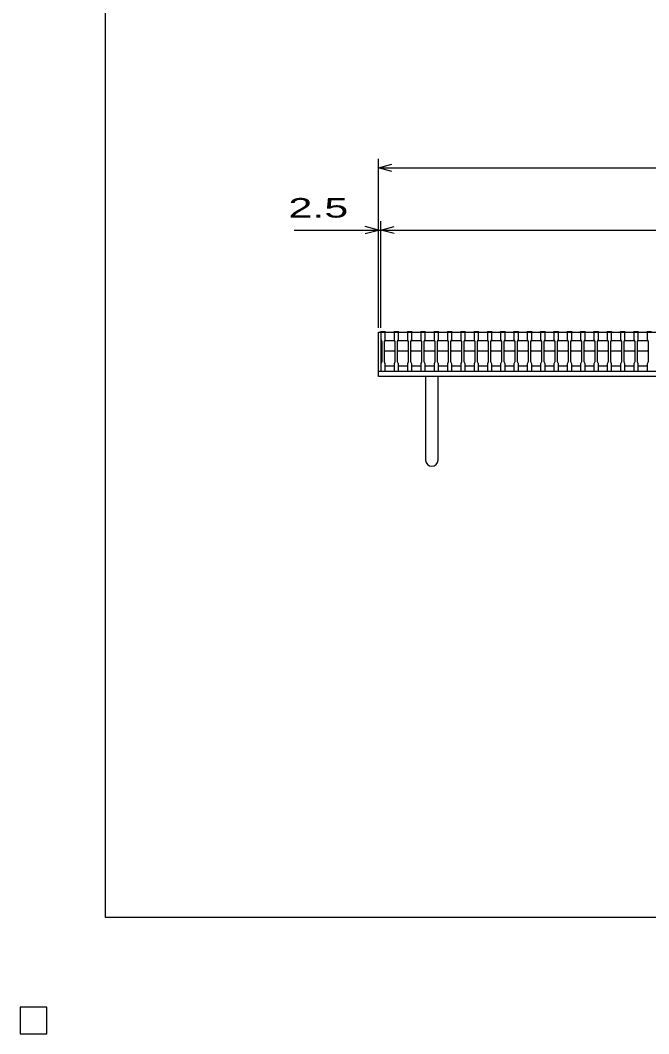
# Model space of a CAD drawing. Units: millimetres, scale not verified. Extents: x -1820 to 1736, y -1282 to 1048.
# Drawn here: x -1820 to -1112, y -1282 to -141 of the extents above; entities that cross this region are included whole.
import ezdxf
from ezdxf.enums import TextEntityAlignment as Align

# ---------------------------------------------------------------- set-up
doc = ezdxf.new("R2010")
doc.units = ezdxf.units.MM
doc.header["$LTSCALE"] = 10
for name, color, linetype, lineweight in [('0_2', 150, 'Continuous', 25), ('16', 3, 'Continuous', 25), ('19', 6, 'Continuous', 25), ('22', 4, 'Continuous', 25)]:
    doc.layers.add(name, color=color, linetype=linetype, lineweight=lineweight)
doc.styles.add('ベクトル', font='')
doc.styles.get('ベクトル').set_extended_font_data('ベクトル')

msp = doc.modelspace()

# ---------------------------------------------------------------- linework, layer by layer
at = {"layer": '0_2'}
for p, q in [((-1724, -1151.5), (-1724, 1048.5)), ((1736, -1151.5), (-1724, -1151.5))]:
    msp.add_line(p, q, dxfattribs=at)
at = {"layer": '16'}
for p, q in [((-1414, -492.5), (-1414, -491.8)), ((-1414, -491.8), (-1409, -491.8)), ((-1414, -492.5), (-1414, -501)), ((-1409, -492.5), (-1414, -492.5)), ((-1414, -492.5), (-1414, -530.5)), ((-1414, -492.5), (-419, -492.5)), ((-1414, -501), (-1413, -503)), ((-1410, -503), (-1409, -501)), ((-1410, -503), (-1409, -502)), ((-1409, -491.8), (-1409, -492.5)), ((-1409, -501), (-1409, -492.5)), ((-1409, -502), (-1399, -502)), ((-1399, -492.5), (-1399, -491.8)), ((-1399, -491.8), (-1394, -491.8)), ((-1399, -492.5), (-1399, -501)), ((-1394, -492.5), (-1399, -492.5)), ((-1399, -501), (-1398, -503)), ((-1399, -502), (-1398, -503)), ((-1395, -503), (-1394, -501)), ((-1395, -503), (-1394, -502)), ((-1394, -491.8), (-1394, -492.5)), ((-1394, -501), (-1394, -492.5)), ((-1394, -502), (-1384, -502)), ((-1384, -492.5), (-1384, -491.8)), ((-1384, -491.8), (-1379, -491.8)), ((-1384, -492.5), (-1384, -501)), ((-1379, -492.5), (-1384, -492.5)), ((-1384, -501), (-1383, -503)), ((-1384, -502), (-1383, -503)), ((-1380, -503), (-1379, -501)), ((-1380, -503), (-1379, -502)), ((-1379, -491.8), (-1379, -492.5)), ((-1379, -501), (-1379, -492.5)), ((-1379, -502), (-1369, -502)), ((-1369, -492.5), (-1369, -491.8)), ((-1369, -491.8), (-1364, -491.8)), ((-1369, -492.5), (-1369, -501)), ((-1364, -492.5), (-1369, -492.5)), ((-1369, -501), (-1368, -503)), ((-1369, -502), (-1368, -503)), ((-1365, -503), (-1364, -501)), ((-1365, -503), (-1364, -502)), ((-1364, -491.8), (-1364, -492.5)), ((-1364, -501), (-1364, -492.5)), ((-1364, -502), (-1354, -502)), ((-1354, -492.5), (-1354, -491.8)), ((-1354, -491.8), (-1349, -491.8)), ((-1354, -492.5), (-1354, -501)), ((-1349, -492.5), (-1354, -492.5)), ((-1354, -501), (-1353, -503)), ((-1354, -502), (-1353, -503)), ((-1350, -503), (-1349, -501)), ((-1350, -503), (-1349, -502)), ((-1349, -491.8), (-1349, -492.5)), ((-1349, -501), (-1349, -492.5)), ((-1349, -502), (-1339, -502)), ((-1339, -492.5), (-1339, -491.8)), ((-1339, -491.8), (-1334, -491.8)), ((-1339, -492.5), (-1339, -501)), ((-1334, -492.5), (-1339, -492.5)), ((-1339, -501), (-1338, -503)), ((-1339, -502), (-1338, -503)), ((-1335, -503), (-1334, -501)), ((-1335, -503), (-1334, -502)), ((-1334, -491.8), (-1334, -492.5)), ((-1334, -501), (-1334, -492.5)), ((-1334, -502), (-1324, -502)), ((-1324, -492.5), (-1324, -491.8)), ((-1324, -491.8), (-1319, -491.8)), ((-1324, -492.5), (-1324, -501)), ((-1319, -492.5), (-1324, -492.5)), ((-1324, -501), (-1323, -503)), ((-1324, -502), (-1323, -503)), ((-1320, -503), (-1319, -501)), ((-1320, -503), (-1319, -502)), ((-1319, -491.8), (-1319, -492.5)), ((-1319, -501), (-1319, -492.5)), ((-1319, -502), (-1309, -502)), ((-1309, -492.5), (-1309, -491.8)), ((-1309, -491.8), (-1304, -491.8)), ((-1309, -492.5), (-1309, -501)), ((-1304, -492.5), (-1309, -492.5)), ((-1309, -501), (-1308, -503)), ((-1309, -502), (-1308, -503)), ((-1305, -503), (-1304, -501)), ((-1305, -503), (-1304, -502)), ((-1304, -491.8), (-1304, -492.5)), ((-1304, -501), (-1304, -492.5)), ((-1304, -502), (-1294, -502)), ((-1294, -492.5), (-1294, -491.8)), ((-1294, -491.8), (-1289, -491.8)), ((-1294, -492.5), (-1294, -501)), ((-1289, -492.5), (-1294, -492.5)), ((-1294, -501), (-1293, -503)), ((-1294, -502), (-1293, -503)), ((-1290, -503), (-1289, -501)), ((-1290, -503), (-1289, -502)), ((-1289, -491.8), (-1289, -492.5)), ((-1289, -501), (-1289, -492.5)), ((-1289, -502), (-1279, -502)), ((-1279, -492.5), (-1279, -491.8)), ((-1279, -491.8), (-1274, -491.8)), ((-1279, -492.5), (-1279, -501)), ((-1274, -492.5), (-1279, -492.5)), ((-1279, -501), (-1278, -503)), ((-1279, -502), (-1278, -503)), ((-1275, -503), (-1274, -501)), ((-1275, -503), (-1274, -502)), ((-1274, -491.8), (-1274, -492.5)), ((-1274, -501), (-1274, -492.5)), ((-1274, -502), (-1264, -502)), ((-1264, -492.5), (-1264, -491.8)), ((-1264, -491.8), (-1259, -491.8)), ((-1264, -492.5), (-1264, -501)), ((-1259, -492.5), (-1264, -492.5)), ((-1264, -501), (-1263, -503)), ((-1264, -502), (-1263, -503)), ((-1260, -503), (-1259, -501)), ((-1260, -503), (-1259, -502)), ((-1259, -491.8), (-1259, -492.5)), ((-1259, -501), (-1259, -492.5)), ((-1259, -502), (-1249, -502)), ((-1249, -492.5), (-1249, -491.8)), ((-1249, -491.8), (-1244, -491.8)), ((-1249, -492.5), (-1249, -501)), ((-1244, -492.5), (-1249, -492.5)), ((-1249, -501), (-1248, -503)), ((-1249, -502), (-1248, -503)), ((-1245, -503), (-1244, -501)), ((-1245, -503), (-1244, -502)), ((-1244, -491.8), (-1244, -492.5)), ((-1244, -501), (-1244, -492.5)), ((-1244, -502), (-1234, -502)), ((-1234, -492.5), (-1234, -491.8)), ((-1234, -491.8), (-1229, -491.8)), ((-1234, -492.5), (-1234, -501)), ((-1229, -492.5), (-1234, -492.5)), ((-1234, -501), (-1233, -503)), ((-1234, -502), (-1233, -503)), ((-1230, -503), (-1229, -501)), ((-1230, -503), (-1229, -502)), ((-1229, -491.8), (-1229, -492.5)), ((-1229, -501), (-1229, -492.5)), ((-1229, -502), (-1219, -502)), ((-1219, -492.5), (-1219, -491.8)), ((-1219, -491.8), (-1214, -491.8)), ((-1219, -492.5), (-1219, -501)), ((-1214, -492.5), (-1219, -492.5)), ((-1219, -501), (-1218, -503)), ((-1219, -502), (-1218, -503)), ((-1215, -503), (-1214, -501)), ((-1215, -503), (-1214, -502)), ((-1214, -491.8), (-1214, -492.5)), ((-1214, -501), (-1214, -492.5)), ((-1214, -502), (-1204, -502)), ((-1204, -492.5), (-1204, -491.8)), ((-1204, -491.8), (-1199, -491.8)), ((-1204, -492.5), (-1204, -501)), ((-1199, -492.5), (-1204, -492.5)), ((-1204, -501), (-1203, -503)), ((-1204, -502), (-1203, -503)), ((-1200, -503), (-1199, -501)), ((-1200, -503), (-1199, -502)), ((-1199, -491.8), (-1199, -492.5)), ((-1199, -501), (-1199, -492.5)), ((-1199, -502), (-1189, -502)), ((-1189, -492.5), (-1189, -491.8)), ((-1189, -491.8), (-1184, -491.8)), ((-1189, -492.5), (-1189, -501)), ((-1184, -492.5), (-1189, -492.5)), ((-1189, -501), (-1188, -503)), ((-1189, -502), (-1188, -503)), ((-1185, -503), (-1184, -501)), ((-1185, -503), (-1184, -502)), ((-1184, -491.8), (-1184, -492.5)), ((-1184, -501), (-1184, -492.5)), ((-1184, -502), (-1174, -502)), ((-1174, -492.5), (-1174, -491.8)), ((-1174, -491.8), (-1169, -491.8)), ((-1174, -492.5), (-1174, -501)), ((-1169, -492.5), (-1174, -492.5)), ((-1174, -501), (-1173, -503)), ((-1174, -502), (-1173, -503)), ((-1170, -503), (-1169, -501)), ((-1170, -503), (-1169, -502)), ((-1169, -491.8), (-1169, -492.5)), ((-1169, -501), (-1169, -492.5)), ((-1169, -502), (-1159, -502)), ((-1159, -492.5), (-1159, -491.8)), ((-1159, -491.8), (-1154, -491.8)), ((-1159, -492.5), (-1159, -501)), ((-1154, -492.5), (-1159, -492.5)), ((-1159, -501), (-1158, -503)), ((-1159, -502), (-1158, -503)), ((-1155, -503), (-1154, -501)), ((-1155, -503), (-1154, -502)), ((-1154, -491.8), (-1154, -492.5)), ((-1154, -501), (-1154, -492.5)), ((-1154, -502), (-1144, -502)), ((-1144, -492.5), (-1144, -491.8)), ((-1144, -491.8), (-1139, -491.8)), ((-1144, -492.5), (-1144, -501)), ((-1139, -492.5), (-1144, -492.5)), ((-1144, -501), (-1143, -503)), ((-1144, -502), (-1143, -503)), ((-1140, -503), (-1139, -501)), ((-1140, -503), (-1139, -502)), ((-1139, -491.8), (-1139, -492.5)), ((-1139, -501), (-1139, -492.5)), ((-1139, -502), (-1129, -502)), ((-1129, -492.5), (-1129, -491.8)), ((-1129, -491.8), (-1124, -491.8)), ((-1129, -492.5), (-1129, -501)), ((-1124, -492.5), (-1129, -492.5)), ((-1129, -501), (-1128, -503)), ((-1129, -502), (-1128, -503)), ((-1125, -503), (-1124, -501)), ((-1125, -503), (-1124, -502)), ((-1124, -491.8), (-1124, -492.5)), ((-1124, -501), (-1124, -492.5)), ((-1124, -502), (-1114, -502)), ((-1114, -492.5), (-1114, -491.8)), ((-1114, -491.8), (-1109, -491.8)), ((-1114, -492.5), (-1114, -501)), ((-1109, -492.5), (-1114, -492.5)), ((-1114, -501), (-1113, -503)), ((-1114, -502), (-1113, -503)), ((-1413, -503), (-1413, -526)), ((-1410, -526), (-1410, -503)), ((-1409, -514), (-1410, -513)), ((-1398, -513), (-1399, -514)), ((-1398, -503), (-1398, -526)), ((-1395, -526), (-1395, -503)), ((-1394, -514), (-1395, -513)), ((-1383, -513), (-1384, -514)), ((-1383, -503), (-1383, -526)), ((-1380, -526), (-1380, -503)), ((-1379, -514), (-1380, -513)), ((-1368, -513), (-1369, -514)), ((-1368, -503), (-1368, -526)), ((-1365, -526), (-1365, -503)), ((-1364, -514), (-1365, -513)), ((-1353, -513), (-1354, -514)), ((-1353, -503), (-1353, -526)), ((-1350, -526), (-1350, -503)), ((-1349, -514), (-1350, -513)), ((-1338, -513), (-1339, -514)), ((-1338, -503), (-1338, -526)), ((-1335, -526), (-1335, -503)), ((-1334, -514), (-1335, -513)), ((-1323, -513), (-1324, -514)), ((-1323, -503), (-1323, -526)), ((-1320, -526), (-1320, -503)), ((-1319, -514), (-1320, -513)), ((-1308, -513), (-1309, -514)), ((-1308, -503), (-1308, -526)), ((-1305, -526), (-1305, -503)), ((-1304, -514), (-1305, -513)), ((-1293, -513), (-1294, -514)), ((-1293, -503), (-1293, -526)), ((-1290, -526), (-1290, -503)), ((-1289, -514), (-1290, -513)), ((-1278, -513), (-1279, -514)), ((-1278, -503), (-1278, -526)), ((-1275, -526), (-1275, -503)), ((-1274, -514), (-1275, -513)), ((-1263, -513), (-1264, -514)), ((-1263, -503), (-1263, -526)), ((-1260, -526), (-1260, -503)), ((-1259, -514), (-1260, -513)), ((-1248, -513), (-1249, -514)), ((-1248, -503), (-1248, -526)), ((-1245, -526), (-1245, -503)), ((-1244, -514), (-1245, -513)), ((-1233, -513), (-1234, -514)), ((-1233, -503), (-1233, -526)), ((-1230, -526), (-1230, -503)), ((-1229, -514), (-1230, -513)), ((-1218, -513), (-1219, -514)), ((-1218, -503), (-1218, -526)), ((-1215, -526), (-1215, -503)), ((-1214, -514), (-1215, -513)), ((-1203, -513), (-1204, -514)), ((-1203, -503), (-1203, -526)), ((-1200, -526), (-1200, -503)), ((-1199, -514), (-1200, -513)), ((-1188, -513), (-1189, -514)), ((-1188, -503), (-1188, -526)), ((-1185, -526), (-1185, -503)), ((-1184, -514), (-1185, -513)), ((-1173, -513), (-1174, -514)), ((-1173, -503), (-1173, -526)), ((-1170, -526), (-1170, -503)), ((-1169, -514), (-1170, -513)), ((-1158, -513), (-1159, -514)), ((-1158, -503), (-1158, -526)), ((-1155, -526), (-1155, -503)), ((-1154, -514), (-1155, -513)), ((-1143, -513), (-1144, -514)), ((-1143, -503), (-1143, -526)), ((-1140, -526), (-1140, -503)), ((-1139, -514), (-1140, -513)), ((-1128, -513), (-1129, -514)), ((-1128, -503), (-1128, -526)), ((-1125, -526), (-1125, -503)), ((-1124, -514), (-1125, -513)), ((-1113, -513), (-1114, -514)), ((-1113, -503), (-1113, -526)), ((-1399, -514), (-1409, -514)), ((-1384, -514), (-1394, -514)), ((-1369, -514), (-1379, -514)), ((-1354, -514), (-1364, -514)), ((-1339, -514), (-1349, -514)), ((-1324, -514), (-1334, -514)), ((-1309, -514), (-1319, -514)), ((-1294, -514), (-1304, -514)), ((-1279, -514), (-1289, -514)), ((-1264, -514), (-1274, -514)), ((-1249, -514), (-1259, -514)), ((-1234, -514), (-1244, -514)), ((-1219, -514), (-1229, -514)), ((-1204, -514), (-1214, -514)), ((-1189, -514), (-1199, -514)), ((-1174, -514), (-1184, -514)), ((-1159, -514), (-1169, -514)), ((-1144, -514), (-1154, -514)), ((-1129, -514), (-1139, -514)), ((-1114, -514), (-1124, -514)), ((-1413, -526), (-1414, -528)), ((-1414, -528), (-1414, -536.5)), ((-1409, -528), (-1410, -526)), ((-1409, -536.5), (-1409, -528)), ((-1409, -530.5), (-1399, -530.5)), ((-1398, -526), (-1399, -528)), ((-1399, -528), (-1399, -536.5)), ((-1394, -528), (-1395, -526)), ((-1394, -536.5), (-1394, -528)), ((-1394, -530.5), (-1384, -530.5)), ((-1383, -526), (-1384, -528)), ((-1384, -528), (-1384, -536.5)), ((-1379, -528), (-1380, -526)), ((-1379, -536.5), (-1379, -528)), ((-1379, -530.5), (-1369, -530.5)), ((-1368, -526), (-1369, -528)), ((-1369, -528), (-1369, -536.5)), ((-1364, -528), (-1365, -526)), ((-1364, -536.5), (-1364, -528)), ((-1364, -530.5), (-1354, -530.5)), ((-1353, -526), (-1354, -528)), ((-1354, -528), (-1354, -536.5)), ((-1349, -528), (-1350, -526)), ((-1349, -536.5), (-1349, -528)), ((-1349, -530.5), (-1339, -530.5)), ((-1338, -526), (-1339, -528)), ((-1339, -528), (-1339, -536.5)), ((-1334, -528), (-1335, -526)), ((-1334, -536.5), (-1334, -528)), ((-1334, -530.5), (-1324, -530.5)), ((-1323, -526), (-1324, -528)), ((-1324, -528), (-1324, -536.5)), ((-1319, -528), (-1320, -526)), ((-1319, -536.5), (-1319, -528)), ((-1319, -530.5), (-1309, -530.5)), ((-1308, -526), (-1309, -528)), ((-1309, -528), (-1309, -536.5)), ((-1304, -528), (-1305, -526)), ((-1304, -536.5), (-1304, -528)), ((-1304, -530.5), (-1294, -530.5)), ((-1293, -526), (-1294, -528)), ((-1294, -528), (-1294, -536.5)), ((-1289, -528), (-1290, -526)), ((-1289, -536.5), (-1289, -528)), ((-1289, -530.5), (-1279, -530.5)), ((-1278, -526), (-1279, -528)), ((-1279, -528), (-1279, -536.5)), ((-1274, -528), (-1275, -526)), ((-1274, -536.5), (-1274, -528)), ((-1274, -530.5), (-1264, -530.5)), ((-1263, -526), (-1264, -528)), ((-1264, -528), (-1264, -536.5)), ((-1259, -528), (-1260, -526)), ((-1259, -536.5), (-1259, -528)), ((-1259, -530.5), (-1249, -530.5)), ((-1248, -526), (-1249, -528)), ((-1249, -528), (-1249, -536.5)), ((-1244, -528), (-1245, -526)), ((-1244, -536.5), (-1244, -528)), ((-1244, -530.5), (-1234, -530.5)), ((-1233, -526), (-1234, -528)), ((-1234, -528), (-1234, -536.5)), ((-1229, -528), (-1230, -526)), ((-1229, -536.5), (-1229, -528)), ((-1229, -530.5), (-1219, -530.5)), ((-1218, -526), (-1219, -528)), ((-1219, -528), (-1219, -536.5)), ((-1214, -528), (-1215, -526)), ((-1214, -536.5), (-1214, -528)), ((-1214, -530.5), (-1204, -530.5)), ((-1203, -526), (-1204, -528)), ((-1204, -528), (-1204, -536.5)), ((-1199, -528), (-1200, -526)), ((-1199, -536.5), (-1199, -528)), ((-1199, -530.5), (-1189, -530.5)), ((-1188, -526), (-1189, -528)), ((-1189, -528), (-1189, -536.5)), ((-1184, -528), (-1185, -526)), ((-1184, -536.5), (-1184, -528)), ((-1184, -530.5), (-1174, -530.5)), ((-1173, -526), (-1174, -528)), ((-1174, -528), (-1174, -536.5)), ((-1169, -528), (-1170, -526)), ((-1169, -536.5), (-1169, -528)), ((-1169, -530.5), (-1159, -530.5)), ((-1158, -526), (-1159, -528)), ((-1159, -528), (-1159, -536.5)), ((-1154, -528), (-1155, -526)), ((-1154, -536.5), (-1154, -528)), ((-1154, -530.5), (-1144, -530.5)), ((-1143, -526), (-1144, -528)), ((-1144, -528), (-1144, -536.5)), ((-1139, -528), (-1140, -526)), ((-1139, -536.5), (-1139, -528)), ((-1139, -530.5), (-1129, -530.5)), ((-1128, -526), (-1129, -528)), ((-1129, -528), (-1129, -536.5)), ((-1124, -528), (-1125, -526)), ((-1124, -536.5), (-1124, -528)), ((-1124, -530.5), (-1114, -530.5)), ((-1113, -526), (-1114, -528)), ((-1114, -528), (-1114, -536.5)), ((-1414, -536.5), (-1409, -536.5)), ((-1399, -536.5), (-1394, -536.5)), ((-1384, -536.5), (-1379, -536.5)), ((-1369, -536.5), (-1364, -536.5)), ((-1354, -536.5), (-1349, -536.5)), ((-1339, -536.5), (-1334, -536.5)), ((-1324, -536.5), (-1319, -536.5)), ((-1309, -536.5), (-1304, -536.5)), ((-1294, -536.5), (-1289, -536.5)), ((-1279, -536.5), (-1274, -536.5)), ((-1264, -536.5), (-1259, -536.5)), ((-1249, -536.5), (-1244, -536.5)), ((-1234, -536.5), (-1229, -536.5)), ((-1219, -536.5), (-1214, -536.5)), ((-1204, -536.5), (-1199, -536.5)), ((-1189, -536.5), (-1184, -536.5)), ((-1174, -536.5), (-1169, -536.5)), ((-1159, -536.5), (-1154, -536.5)), ((-1144, -536.5), (-1139, -536.5)), ((-1129, -536.5), (-1124, -536.5)), ((-1114, -536.5), (-1109, -536.5)), ((-1790, -1252.5), (-1820, -1252.5)), ((-1820, -1252.5), (-1820, -1282.5)), ((-1790, -1252.5), (-1820, -1252.5)), ((-1820, -1252.5), (-1820, -1282.5)), ((-1790, -1252.5), (-1820, -1252.5)), ((-1820, -1252.5), (-1820, -1282.5)), ((-1790, -1252.5), (-1820, -1252.5)), ((-1820, -1252.5), (-1820, -1282.5)), ((-1790, -1252.5), (-1820, -1252.5)), ((-1820, -1252.5), (-1820, -1282.5)), ((-1790, -1282.5), (-1790, -1252.5)), ((-1790, -1282.5), (-1790, -1252.5)), ((-1790, -1282.5), (-1790, -1252.5)), ((-1790, -1282.5), (-1790, -1252.5)), ((-1790, -1282.5), (-1790, -1252.5)), ((-1820, -1282.5), (-1790, -1282.5)), ((-1820, -1282.5), (-1790, -1282.5)), ((-1820, -1282.5), (-1790, -1282.5)), ((-1820, -1282.5), (-1790, -1282.5)), ((-1820, -1282.5), (-1790, -1282.5))]:
    msp.add_line(p, q, dxfattribs=at)
at = {"layer": '19'}
for p, q in [((-1416.5, -536.5), (-1416.5, -492.5)), ((-1416.5, -492.5), (-1414, -492.5)), ((-1416.5, -536.5), (-416.5, -536.5)), ((-1416.5, -542.5), (-1416.5, -536.5)), ((-416.5, -542.5), (-1416.5, -542.5)), ((-1363.5, -542.5), (-1363.5, -636.5)), ((-1349.5, -636.5), (-1349.5, -542.5))]:
    msp.add_line(p, q, dxfattribs=at)
msp.add_arc((-1356.5, -636.5), 7, 180, 0, dxfattribs=at)
at = {"layer": '22'}
for p, q in [((-1416.5, -487.5), (-1416.5, -297.5)), ((-1416.5, -307.5), (-1401.5, -303.5)), ((-1401.5, -311.5), (-1416.5, -307.5)), ((-1416.5, -307.5), (-416.5, -307.5)), ((-1416.5, -377.5), (-1431.5, -373.5)), ((-1416.5, -487.5), (-1416.5, -367.5)), ((-1414, -487.5), (-1414, -367.5)), ((-1414, -377.5), (-1399, -373.5)), ((-1511.5, -377.5), (-1416.5, -377.5)), ((-1431.5, -381.5), (-1416.5, -377.5)), ((-1416.5, -377.5), (-1414, -377.5)), ((-1399, -381.5), (-1414, -377.5)), ((-1414, -377.5), (-419, -377.5))]:
    msp.add_line(p, q, dxfattribs=at)
at = {"layer": '22', "color": 2}
for p, q in [((-1790, -1252.5), (-1820, -1252.5)), ((-1820, -1252.5), (-1820, -1282.5)), ((-1790, -1252.5), (-1820, -1252.5)), ((-1820, -1252.5), (-1820, -1282.5)), ((-1790, -1252.5), (-1820, -1252.5)), ((-1820, -1252.5), (-1820, -1282.5)), ((-1790, -1282.5), (-1790, -1252.5)), ((-1790, -1282.5), (-1790, -1252.5)), ((-1790, -1282.5), (-1790, -1252.5)), ((-1820, -1282.5), (-1790, -1282.5)), ((-1820, -1282.5), (-1790, -1282.5)), ((-1820, -1282.5), (-1790, -1282.5))]:
    msp.add_line(p, q, dxfattribs=at)

# ---------------------------------------------------------------- texts
at = {"layer": '22', "color": 2, "style": 'ベクトル', "width": 1.65}
msp.add_text(' 2.5 ', height=21.99, dxfattribs=at).set_placement((-1531.5, -352.5), align=Align.MIDDLE_LEFT)

doc.saveas('drawing.dxf')
